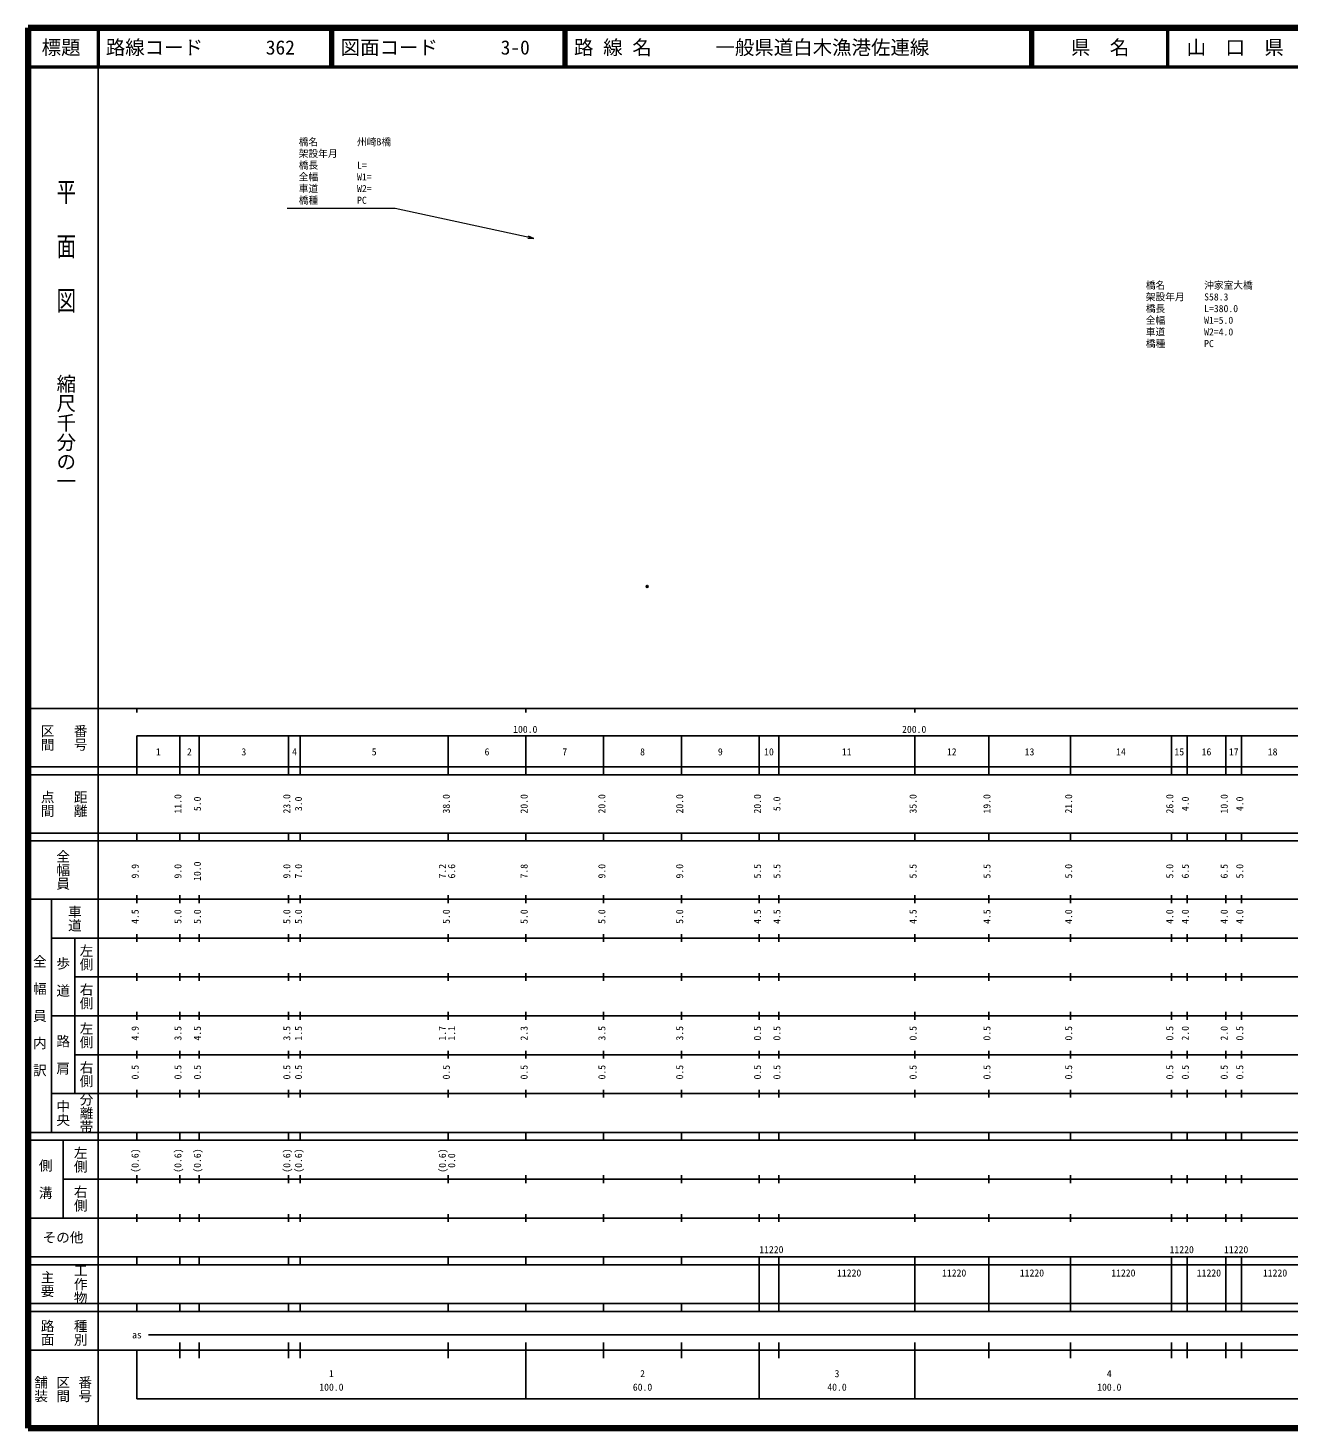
# Model space of a CAD drawing. Units: millimetres on the paper, with parts at other scales. Extents: x 40 to 680, y 20 to 380.
# Drawn here: x 40 to 364.2, y 20 to 380 of the extents above; entities that cross this region are included whole.
import ezdxf
from ezdxf.enums import TextEntityAlignment as Align

# ---------------------------------------------------------------- set-up
doc = ezdxf.new("R2010")
doc.units = ezdxf.units.MM
doc.header["$PDMODE"] = 32
doc.header["$PDSIZE"] = 0.5
doc.layers.add('M-OTRS', color=6, linetype='Continuous')
doc.layers.add('M-TTL-TXT', color=7, linetype='Continuous')
for name, color, linetype, lineweight in [('M-STR-HTXT', 7, 'Continuous', 13), ('M-TTL', 2, 'Continuous', 140), ('M-TTL-BAND', 7, 'Continuous', 25), ('M-TTL-LINE', 7, 'Continuous', 50)]:
    doc.layers.add(name, color=color, linetype=linetype, lineweight=lineweight)
doc.styles.add('@ＭＳ ゴシック', font='')
doc.styles.add('ＭＳ ゴシック', font='')
doc.styles.get('@ＭＳ ゴシック').set_extended_font_data('@MS Gothic')
doc.styles.get('ＭＳ ゴシック').set_extended_font_data('MS Gothic')

# ---------------------------------------------------------------- blocks, each defined once
blk = doc.blocks.new('open_arrow')
at = {"color": 0, "linetype": 'Continuous', "lineweight": -2}
blk.add_lwpolyline([(7.5, 1.25), (0, 0), (7.5, -1.25)], dxfattribs=at)

msp = doc.modelspace()

# ---------------------------------------------------------------- linework, layer by layer
at = {"layer": 'M-OTRS'}
msp.add_point((199.192, 236.395), dxfattribs=at)
at = {"layer": 'M-STR-HTXT'}
msp.add_lwpolyline([(170.056, 325.902), (134.362, 333.618), (106.618, 333.618)], dxfattribs=at)
at = {"layer": 'M-TTL'}
for p, q in [((40, 380), (40, 20)), ((680, 380), (40, 380)), ((40, 20), (680, 20))]:
    msp.add_line(p, q, dxfattribs=at)
at = {"layer": 'M-TTL-BAND'}
for p, q in [((58, 370), (58, 20)), ((40, 205), (579, 205)), ((68, 205), (68, 204)), ((168, 205), (168, 204)), ((268, 205), (268, 204)), ((68, 198), (579, 198)), ((68, 198), (68, 188)), ((79, 188), (79, 198)), ((84, 188), (84, 198)), ((107, 188), (107, 198)), ((110, 188), (110, 198)), ((148, 188), (148, 198)), ((168, 188), (168, 198)), ((188, 188), (188, 198)), ((208, 188), (208, 198)), ((228, 188), (228, 198)), ((233, 188), (233, 198)), ((268, 188), (268, 198)), ((287, 188), (287, 198)), ((308, 188), (308, 198)), ((334, 188), (334, 198)), ((338, 188), (338, 198)), ((348, 188), (348, 198)), ((352, 188), (352, 198)), ((40, 190), (579, 190)), ((40, 188), (579, 188)), ((40, 173), (579, 173)), ((68, 171), (68, 173)), ((79, 171), (79, 173)), ((84, 171), (84, 173)), ((107, 171), (107, 173)), ((110, 171), (110, 173)), ((148, 171), (148, 173)), ((168, 171), (168, 173)), ((188, 171), (188, 173)), ((208, 171), (208, 173)), ((228, 171), (228, 173)), ((233, 171), (233, 173)), ((268, 171), (268, 173)), ((287, 171), (287, 173)), ((308, 171), (308, 173)), ((334, 171), (334, 173)), ((338, 171), (338, 173)), ((348, 171), (348, 173)), ((352, 171), (352, 173)), ((40, 171), (579, 171)), ((40, 156), (579, 156)), ((46, 96), (46, 156)), ((68, 155), (68, 157)), ((79, 155), (79, 157)), ((84, 155), (84, 157)), ((107, 155), (107, 157)), ((110, 155), (110, 157)), ((148, 155), (148, 157)), ((168, 155), (168, 157)), ((188, 155), (188, 157)), ((208, 155), (208, 157)), ((228, 155), (228, 157)), ((233, 155), (233, 157)), ((268, 155), (268, 157)), ((287, 155), (287, 157)), ((308, 155), (308, 157)), ((334, 155), (334, 157)), ((338, 155), (338, 157)), ((348, 155), (348, 157)), ((352, 155), (352, 157)), ((46, 146), (579, 146)), ((52, 146), (52, 106)), ((68, 145), (68, 147)), ((79, 145), (79, 147)), ((84, 145), (84, 147)), ((107, 145), (107, 147)), ((110, 145), (110, 147)), ((148, 145), (148, 147)), ((168, 145), (168, 147)), ((188, 145), (188, 147)), ((208, 145), (208, 147)), ((228, 145), (228, 147)), ((233, 145), (233, 147)), ((268, 145), (268, 147)), ((287, 145), (287, 147)), ((308, 145), (308, 147)), ((334, 145), (334, 147)), ((338, 145), (338, 147)), ((348, 145), (348, 147)), ((352, 145), (352, 147)), ((68, 135), (68, 137)), ((79, 135), (79, 137)), ((84, 135), (84, 137)), ((107, 135), (107, 137)), ((110, 135), (110, 137)), ((148, 135), (148, 137)), ((168, 135), (168, 137)), ((188, 135), (188, 137)), ((208, 135), (208, 137)), ((228, 135), (228, 137)), ((233, 135), (233, 137)), ((268, 135), (268, 137)), ((287, 135), (287, 137)), ((308, 135), (308, 137)), ((334, 135), (334, 137)), ((338, 135), (338, 137)), ((348, 135), (348, 137)), ((352, 135), (352, 137)), ((52, 136), (579, 136)), ((46, 126), (579, 126)), ((68, 125), (68, 127)), ((79, 125), (79, 127)), ((84, 125), (84, 127)), ((107, 125), (107, 127)), ((110, 125), (110, 127)), ((148, 125), (148, 127)), ((168, 125), (168, 127)), ((188, 125), (188, 127)), ((208, 125), (208, 127)), ((228, 125), (228, 127)), ((233, 125), (233, 127)), ((268, 125), (268, 127)), ((287, 125), (287, 127)), ((308, 125), (308, 127)), ((334, 125), (334, 127)), ((338, 125), (338, 127)), ((348, 125), (348, 127)), ((352, 125), (352, 127)), ((52, 116), (579, 116)), ((68, 115), (68, 117)), ((79, 115), (79, 117)), ((84, 115), (84, 117)), ((107, 115), (107, 117)), ((110, 115), (110, 117)), ((148, 115), (148, 117)), ((168, 115), (168, 117)), ((188, 115), (188, 117)), ((208, 115), (208, 117)), ((228, 115), (228, 117)), ((233, 115), (233, 117)), ((268, 115), (268, 117)), ((287, 115), (287, 117)), ((308, 115), (308, 117)), ((334, 115), (334, 117)), ((338, 115), (338, 117)), ((348, 115), (348, 117)), ((352, 115), (352, 117)), ((46, 106), (579, 106)), ((68, 105), (68, 107)), ((79, 105), (79, 107)), ((84, 105), (84, 107)), ((107, 105), (107, 107)), ((110, 105), (110, 107)), ((148, 105), (148, 107)), ((168, 105), (168, 107)), ((188, 105), (188, 107)), ((208, 105), (208, 107)), ((228, 105), (228, 107)), ((233, 105), (233, 107)), ((268, 105), (268, 107)), ((287, 105), (287, 107)), ((308, 105), (308, 107)), ((334, 105), (334, 107)), ((338, 105), (338, 107)), ((348, 105), (348, 107)), ((352, 105), (352, 107)), ((40, 96), (579, 96)), ((40, 94), (579, 94)), ((49, 94), (49, 74)), ((68, 94), (68, 96)), ((79, 94), (79, 96)), ((84, 94), (84, 96)), ((107, 94), (107, 96)), ((110, 94), (110, 96)), ((148, 94), (148, 96)), ((168, 94), (168, 96)), ((188, 94), (188, 96)), ((208, 94), (208, 96)), ((228, 94), (228, 96)), ((233, 94), (233, 96)), ((268, 94), (268, 96)), ((287, 94), (287, 96)), ((308, 94), (308, 96)), ((334, 94), (334, 96)), ((338, 94), (338, 96)), ((348, 94), (348, 96)), ((352, 94), (352, 96)), ((49, 84), (579, 84)), ((68, 83), (68, 85)), ((79, 83), (79, 85)), ((84, 83), (84, 85)), ((107, 83), (107, 85)), ((110, 83), (110, 85)), ((148, 83), (148, 85)), ((168, 83), (168, 85)), ((188, 83), (188, 85)), ((208, 83), (208, 85)), ((228, 83), (228, 85)), ((233, 83), (233, 85)), ((268, 83), (268, 85)), ((287, 83), (287, 85)), ((308, 83), (308, 85)), ((334, 83), (334, 85)), ((338, 83), (338, 85)), ((348, 83), (348, 85)), ((352, 83), (352, 85)), ((40, 74), (579, 74)), ((68, 73), (68, 75)), ((79, 73), (79, 75)), ((84, 73), (84, 75)), ((107, 73), (107, 75)), ((110, 73), (110, 75)), ((148, 73), (148, 75)), ((168, 73), (168, 75)), ((188, 73), (188, 75)), ((208, 73), (208, 75)), ((228, 73), (228, 75)), ((233, 73), (233, 75)), ((268, 73), (268, 75)), ((287, 73), (287, 75)), ((308, 73), (308, 75)), ((334, 73), (334, 75)), ((338, 73), (338, 75)), ((348, 73), (348, 75)), ((352, 73), (352, 75)), ((40, 64), (579, 64)), ((40, 62), (579, 62)), ((68, 62), (68, 64)), ((79, 62), (79, 64)), ((84, 62), (84, 64)), ((107, 62), (107, 64)), ((110, 62), (110, 64)), ((148, 62), (148, 64)), ((168, 62), (168, 64)), ((188, 62), (188, 64)), ((208, 62), (208, 64)), ((228, 62), (228, 64)), ((228, 52), (228, 62)), ((233, 62), (233, 64)), ((233, 52), (233, 62)), ((233, 52), (233, 62)), ((268, 62), (268, 64)), ((268, 52), (268, 62)), ((268, 52), (268, 62)), ((287, 62), (287, 64)), ((287, 52), (287, 62)), ((287, 52), (287, 62)), ((308, 62), (308, 64)), ((308, 52), (308, 62)), ((308, 52), (308, 62)), ((334, 62), (334, 64)), ((334, 52), (334, 62)), ((334, 52), (334, 62)), ((338, 62), (338, 64)), ((338, 52), (338, 62)), ((338, 52), (338, 62)), ((348, 62), (348, 64)), ((348, 52), (348, 62)), ((348, 52), (348, 62)), ((352, 62), (352, 64)), ((352, 52), (352, 62)), ((352, 52), (352, 62)), ((40, 52), (579, 52)), ((68, 50), (68, 52)), ((79, 50), (79, 52)), ((84, 50), (84, 52)), ((107, 50), (107, 52)), ((110, 50), (110, 52)), ((148, 50), (148, 52)), ((168, 50), (168, 52)), ((188, 50), (188, 52)), ((208, 50), (208, 52)), ((228, 50), (228, 52)), ((233, 50), (233, 52)), ((268, 50), (268, 52)), ((287, 50), (287, 52)), ((308, 50), (308, 52)), ((334, 50), (334, 52)), ((338, 50), (338, 52)), ((348, 50), (348, 52)), ((352, 50), (352, 52)), ((40, 50), (579, 50)), ((71, 44), (565, 44)), ((40, 40), (579, 40)), ((68, 40), (68, 27.5)), ((79, 38), (79, 42)), ((84, 38), (84, 42)), ((107, 38), (107, 42)), ((110, 38), (110, 42)), ((148, 38), (148, 42)), ((168, 27.5), (168, 42)), ((188, 38), (188, 42)), ((208, 38), (208, 42)), ((228, 27.5), (228, 42)), ((233, 38), (233, 42)), ((268, 27.5), (268, 42)), ((287, 38), (287, 42)), ((308, 38), (308, 42)), ((334, 38), (334, 42)), ((338, 38), (338, 42)), ((348, 38), (348, 42)), ((352, 38), (352, 42)), ((68, 27.5), (579, 27.5))]:
    msp.add_line(p, q, dxfattribs=at)
at = {"layer": 'M-TTL-LINE'}
for p, q in [((58, 380), (58, 370)), ((117.75, 380), (117.75, 370)), ((118.25, 380), (118.25, 370)), ((177.75, 380), (177.75, 370)), ((178.25, 380), (178.25, 370)), ((297.75, 380), (297.75, 370)), ((298.25, 380), (298.25, 370)), ((333, 380), (333, 370)), ((40, 370), (680, 370))]:
    msp.add_line(p, q, dxfattribs=at)

# ---------------------------------------------------------------- block references
at = {"layer": 'M-STR-HTXT', "xscale": 0.2, "yscale": 0.2, "rotation": 167.8}
msp.add_blockref('open_arrow', (170.056, 325.902), dxfattribs=at)

# ---------------------------------------------------------------- texts
at = {"layer": 'M-STR-HTXT', "style": 'ＭＳ ゴシック'}
for s, p in [('橋名\u3000\u3000\u3000\u3000州崎B橋', (109.6, 349.246)), ('橋長\u3000\u3000\u3000\u3000L=', (109.6, 343.246)), ('架設年月\u3000\u3000', (109.6, 346.246)), ('全幅\u3000\u3000\u3000\u3000W1=', (109.6, 340.246)), ('車道\u3000\u3000\u3000\u3000W2=', (109.6, 337.246)), ('橋種\u3000\u3000\u3000\u3000PC', (109.6, 334.246)), ('橋名\u3000\u3000\u3000\u3000沖家室大橋', (327.383, 312.388)), ('架設年月\u3000\u3000S58.3', (327.383, 309.388)), ('橋長\u3000\u3000\u3000\u3000L=380.0', (327.383, 306.388)), ('全幅\u3000\u3000\u3000\u3000W1=5.0', (327.383, 303.388)), ('車道\u3000\u3000\u3000\u3000W2=4.0', (327.383, 300.388)), ('橋種\u3000\u3000\u3000\u3000PC', (327.383, 297.388))]:
    msp.add_text(s, height=1.833, dxfattribs=at).set_placement(p, align=Align.BOTTOM_LEFT)
at = {"layer": 'M-TTL-BAND', "style": '@ＭＳ ゴシック', "width": 1.4}
msp.add_text('平  面  図', height=3.666, rotation=270, dxfattribs=at).set_placement((49.777, 306.475), align=Align.MIDDLE_RIGHT)
at = {"layer": 'M-TTL-BAND', "style": '@ＭＳ ゴシック'}
msp.add_text('縮尺千分の一', height=3.666, rotation=270, dxfattribs=at).set_placement((49.777, 261.03), align=Align.MIDDLE_RIGHT)
for s, p in [('区間', (45, 197.5)), ('番号', (53.5, 197.5)), ('点間', (45, 180.5)), ('距離', (53.5, 180.5)), ('全幅員', (49, 163.5)), ('車道', (52, 151)), ('左側', (55, 141)), ('全\u3000幅\u3000員\u3000内\u3000訳', (43, 126)), ('歩\u3000道', (49, 136)), ('右側', (55, 131)), ('左側', (55, 121)), ('路\u3000肩', (49, 116)), ('右側', (55, 111)), ('分離帯', (55, 101)), ('中央', (49, 101)), ('左側', (53.5, 89)), ('側\u3000溝', (44.5, 84)), ('右側', (53.5, 79)), ('工作物', (53.5, 57)), ('主要', (45, 57)), ('路面', (45, 44.5)), ('種別', (53.5, 44.5)), ('舗装', (43.333, 30)), ('区間', (49, 30)), ('番号', (54.667, 30))]:
    msp.add_text(s, height=2.566, rotation=270, dxfattribs=at).set_placement(p, align=Align.MIDDLE_CENTER)
at = {"layer": 'M-TTL-BAND', "style": 'ＭＳ ゴシック'}
for s, p in [('100.0', (167.844, 198.195)), ('200.0', (267.844, 198.195)), ('1', (73.5, 192.405)), ('2', (81.5, 192.405)), ('3', (95.5, 192.405)), ('4', (108.5, 192.405)), ('5', (129, 192.405)), ('6', (158, 192.405)), ('7', (178, 192.405)), ('8', (198, 192.405)), ('9', (218, 192.405)), ('10', (230.5, 192.405)), ('11', (250.5, 192.405)), ('12', (277.5, 192.405)), ('13', (297.5, 192.405)), ('14', (321, 192.405)), ('15', (336, 192.405)), ('16', (343, 192.405)), ('17', (350, 192.405)), ('18', (360, 192.405)), ('as', (68, 42.5)), ('1', (118, 32.523)), ('2', (198, 32.523)), ('3', (248, 32.523)), ('4', (318, 32.523)), ('100.0', (118, 29.033)), ('60.0', (198, 29.033)), ('40.0', (248, 29.033)), ('100.0', (318, 29.033))]:
    msp.add_text(s, height=1.833, dxfattribs=at).set_placement(p, align=Align.BOTTOM_CENTER)
for s, p in [('11.0', (80, 180.5)), ('5.0', (85, 180.5)), ('23.0', (108, 180.5)), ('3.0', (111, 180.5)), ('38.0', (149, 180.5)), ('20.0', (169, 180.5)), ('20.0', (189, 180.5)), ('20.0', (209, 180.5)), ('20.0', (229, 180.5)), ('5.0', (234, 180.5)), ('35.0', (269, 180.5)), ('19.0', (288, 180.5)), ('21.0', (309, 180.5)), ('26.0', (335, 180.5)), ('4.0', (339, 180.5)), ('10.0', (349, 180.5)), ('4.0', (353, 180.5)), ('9.9', (69, 163.174)), ('9.0', (80, 163.174)), ('10.0', (85, 163.174)), ('9.0', (108, 163.174)), ('7.0', (111, 163.174)), ('7.2', (148, 163.174)), ('6.6', (150.37, 163.174)), ('7.8', (169, 163.174)), ('9.0', (189, 163.174)), ('9.0', (209, 163.174)), ('5.5', (229, 163.174)), ('5.5', (234, 163.174)), ('5.5', (269, 163.174)), ('5.5', (288, 163.174)), ('5.0', (309, 163.174)), ('5.0', (335, 163.174)), ('6.5', (339, 163.174)), ('6.5', (349, 163.174)), ('5.0', (353, 163.174)), ('4.5', (69, 151.5)), ('5.0', (80, 151.5)), ('5.0', (85, 151.5)), ('5.0', (108, 151.5)), ('5.0', (111, 151.5)), ('5.0', (149, 151.5)), ('5.0', (169, 151.5)), ('5.0', (189, 151.5)), ('5.0', (209, 151.5)), ('4.5', (229, 151.5)), ('4.5', (234, 151.5)), ('4.5', (269, 151.5)), ('4.5', (288, 151.5)), ('4.0', (309, 151.5)), ('4.0', (335, 151.5)), ('4.0', (339, 151.5)), ('4.0', (349, 151.5)), ('4.0', (353, 151.5)), ('4.9', (69, 121.5)), ('3.5', (80, 121.5)), ('4.5', (85, 121.5)), ('3.5', (108, 121.5)), ('1.5', (111, 121.5)), ('1.7', (148, 121.5)), ('1.1', (150.37, 121.5)), ('2.3', (169, 121.5)), ('3.5', (189, 121.5)), ('3.5', (209, 121.5)), ('0.5', (229, 121.5)), ('0.5', (234, 121.5)), ('0.5', (269, 121.5)), ('0.5', (288, 121.5)), ('0.5', (309, 121.5)), ('0.5', (335, 121.5)), ('2.0', (339, 121.5)), ('2.0', (349, 121.5)), ('0.5', (353, 121.5)), ('0.5', (69, 111.5)), ('0.5', (80, 111.5)), ('0.5', (85, 111.5)), ('0.5', (108, 111.5)), ('0.5', (111, 111.5)), ('0.5', (149, 111.5)), ('0.5', (169, 111.5)), ('0.5', (189, 111.5)), ('0.5', (209, 111.5)), ('0.5', (229, 111.5)), ('0.5', (234, 111.5)), ('0.5', (269, 111.5)), ('0.5', (288, 111.5)), ('0.5', (309, 111.5)), ('0.5', (335, 111.5)), ('0.5', (339, 111.5)), ('0.5', (349, 111.5)), ('0.5', (353, 111.5)), ('(0.6)', (69, 88.764)), ('(0.6)', (80, 88.764)), ('(0.6)', (85, 88.764)), ('(0.6)', (108, 88.764)), ('(0.6)', (111, 88.764)), ('(0.6)', (148, 88.764)), ('0.0', (150.37, 88.764))]:
    msp.add_text(s, height=1.833, rotation=90, dxfattribs=at).set_placement(p, align=Align.BOTTOM_CENTER)
msp.add_text('その他', height=2.566, dxfattribs=at).set_placement((49, 69), align=Align.MIDDLE_CENTER)
for p in [(228, 64.405), (333.5, 64.405), (347.5, 64.405), (248, 58.405), (275, 58.405), (295, 58.405), (318.5, 58.405), (340.5, 58.405), (357.5, 58.405)]:
    msp.add_text('11220', height=1.833, dxfattribs=at).set_placement(p, align=Align.BOTTOM_LEFT)
at = {"layer": 'M-TTL-TXT', "style": 'ＭＳ ゴシック'}
for s, p in [('標題', (48.5, 375)), ('県\u3000名', (315.625, 375)), ('山\u3000口\u3000県', (350.375, 375))]:
    msp.add_text(s, height=3.666, dxfattribs=at).set_placement(p, align=Align.MIDDLE_CENTER)
for s, p in [('路線コード', (60, 375)), ('362', (101.142, 375)), ('図面コード', (120.38, 375)), ('3-0', (161.521, 375)), ('路 線 名', (180.38, 375)), ('一般県道白木漁港佐連線', (216.734, 375))]:
    msp.add_text(s, height=3.666, dxfattribs=at).set_placement(p, align=Align.MIDDLE_LEFT)

doc.saveas('drawing.dxf')
